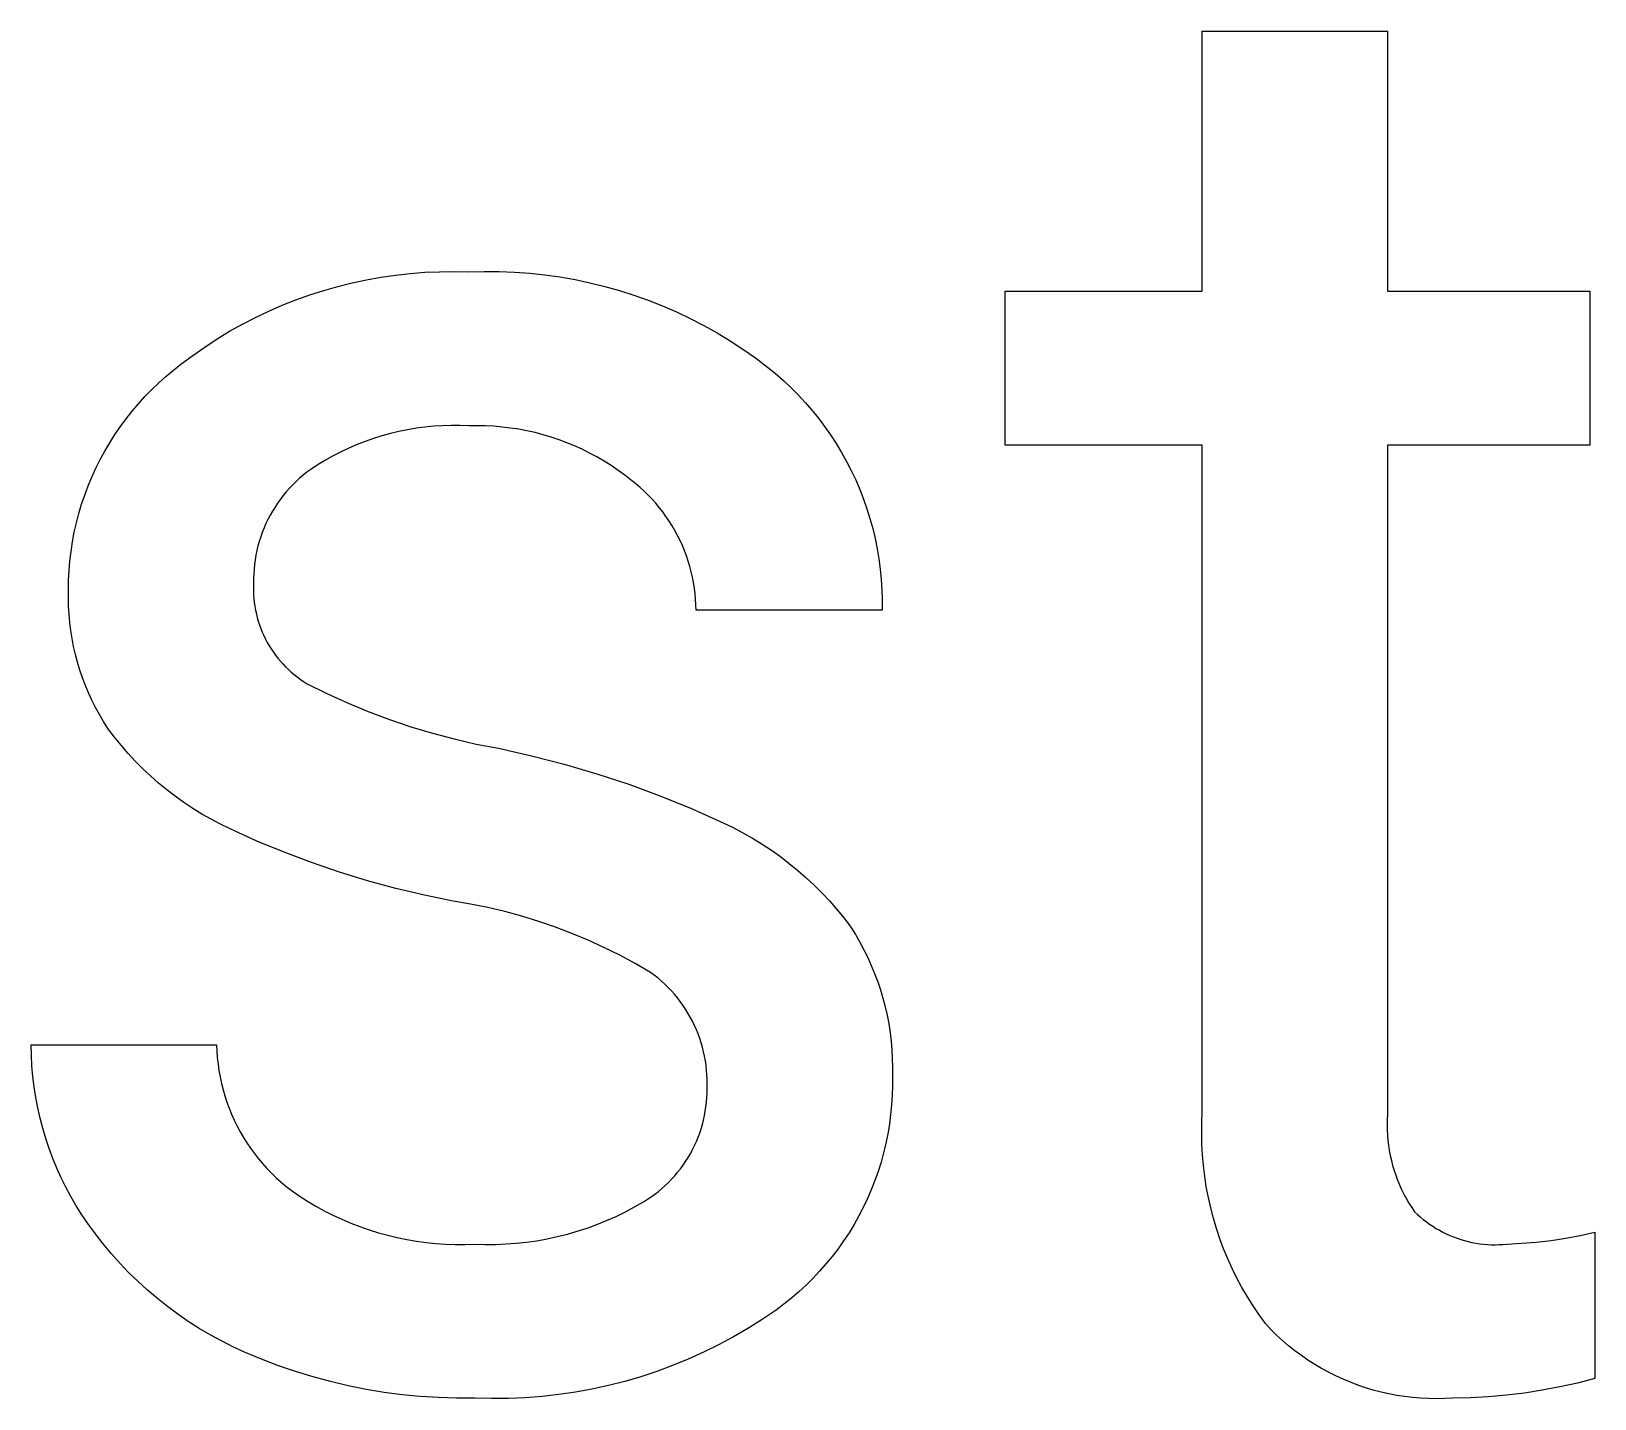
# Model space of a CAD drawing. Header units: millimetres. Extents: x 2840 to 6121, y 744 to 3036.
# Drawn here: x 5042.64 to 5070.96, y 885.31 to 910.08 of the extents above; entities that cross this region are included whole.
import ezdxf

# ---------------------------------------------------------------- set-up
doc = ezdxf.new("R2010")
doc.units = ezdxf.units.MM
doc.header["$MEASUREMENT"] = 0
doc.layers.add('Domyślny', color=7, linetype='Continuous', true_color=0x000000)

msp = doc.modelspace()

# ---------------------------------------------------------------- linework, layer by layer
at = {"layer": 'Domyślny'}
for p, q in [((5063.855, 905.375), (5063.855, 910.082)), ((5063.855, 910.082), (5067.212, 910.082)), ((5067.212, 910.082), (5067.212, 905.375)), ((5048.978, 905.629), (5049.241, 905.667)), ((5049.241, 905.667), (5049.506, 905.696)), ((5049.506, 905.696), (5049.771, 905.716)), ((5049.771, 905.716), (5050.037, 905.727)), ((5050.037, 905.727), (5050.303, 905.73)), ((5050.303, 905.73), (5050.569, 905.723)), ((5050.569, 905.723), (5050.845, 905.731)), ((5050.845, 905.731), (5051.122, 905.73)), ((5051.122, 905.73), (5051.398, 905.719)), ((5051.398, 905.719), (5051.673, 905.699)), ((5051.673, 905.699), (5051.948, 905.67)), ((5051.948, 905.67), (5052.221, 905.632)), ((5047.688, 905.308), (5047.941, 905.389)), ((5047.941, 905.389), (5048.197, 905.462)), ((5048.197, 905.462), (5048.456, 905.526)), ((5048.456, 905.526), (5048.716, 905.582)), ((5048.716, 905.582), (5048.978, 905.629)), ((5052.221, 905.632), (5052.493, 905.584)), ((5052.493, 905.584), (5052.764, 905.527)), ((5052.764, 905.527), (5053.032, 905.461)), ((5053.032, 905.461), (5053.298, 905.386)), ((5053.298, 905.386), (5053.561, 905.303)), ((5060.284, 902.585), (5060.284, 905.375)), ((5060.284, 905.375), (5063.855, 905.375)), ((5067.212, 905.375), (5070.873, 905.375)), ((5070.873, 905.375), (5070.873, 902.585)), ((5046.946, 905.014), (5047.19, 905.12)), ((5047.19, 905.12), (5047.437, 905.218)), ((5047.437, 905.218), (5047.688, 905.308)), ((5053.561, 905.303), (5053.821, 905.21)), ((5053.821, 905.21), (5054.078, 905.109)), ((5054.078, 905.109), (5054.332, 904.999)), ((5046.469, 904.777), (5046.706, 904.899)), ((5046.706, 904.899), (5046.946, 905.014)), ((5054.332, 904.999), (5054.581, 904.88)), ((5054.581, 904.88), (5054.827, 904.754)), ((5045.787, 904.363), (5046.01, 904.509)), ((5046.01, 904.509), (5046.237, 904.647)), ((5046.237, 904.647), (5046.469, 904.777)), ((5054.827, 904.754), (5055.068, 904.619)), ((5055.068, 904.619), (5055.304, 904.476)), ((5045.569, 904.211), (5045.787, 904.363)), ((5055.304, 904.476), (5055.535, 904.325)), ((5055.535, 904.325), (5055.762, 904.166)), ((5045.083, 903.83), (5045.218, 903.943)), ((5045.218, 903.943), (5045.356, 904.051)), ((5045.356, 904.051), (5045.569, 904.211)), ((5055.762, 904.166), (5055.982, 904)), ((5055.982, 904), (5056.127, 903.882)), ((5044.826, 903.592), (5044.953, 903.713)), ((5044.953, 903.713), (5045.083, 903.83)), ((5056.127, 903.882), (5056.267, 903.758)), ((5056.267, 903.758), (5056.404, 903.63)), ((5044.586, 903.336), (5044.704, 903.466)), ((5044.704, 903.466), (5044.826, 903.592)), ((5056.404, 903.63), (5056.535, 903.498)), ((5056.535, 903.498), (5056.662, 903.36)), ((5044.363, 903.065), (5044.472, 903.202)), ((5044.472, 903.202), (5044.586, 903.336)), ((5056.662, 903.36), (5056.785, 903.219)), ((5056.785, 903.219), (5056.902, 903.074)), ((5044.16, 902.779), (5044.259, 902.923)), ((5044.259, 902.923), (5044.363, 903.065)), ((5049.304, 902.833), (5049.149, 902.796)), ((5049.46, 902.865), (5049.304, 902.833)), ((5049.617, 902.891), (5049.46, 902.865)), ((5049.774, 902.912), (5049.617, 902.891)), ((5049.933, 902.927), (5049.774, 902.912)), ((5050.092, 902.937), (5049.933, 902.927)), ((5050.251, 902.941), (5050.092, 902.937)), ((5050.41, 902.94), (5050.251, 902.941)), ((5050.569, 902.934), (5050.41, 902.94)), ((5050.72, 902.937), (5050.569, 902.934)), ((5050.872, 902.934), (5050.72, 902.937)), ((5051.023, 902.927), (5050.872, 902.934)), ((5051.173, 902.914), (5051.023, 902.927)), ((5051.323, 902.896), (5051.173, 902.914)), ((5051.473, 902.874), (5051.323, 902.896)), ((5051.622, 902.846), (5051.473, 902.874)), ((5051.769, 902.813), (5051.622, 902.846)), ((5051.915, 902.774), (5051.769, 902.813)), ((5056.902, 903.074), (5057.015, 902.924)), ((5057.015, 902.924), (5057.122, 902.771)), ((5043.977, 902.479), (5044.066, 902.63)), ((5044.066, 902.63), (5044.16, 902.779)), ((5048.399, 902.533), (5048.255, 902.465)), ((5048.545, 902.596), (5048.399, 902.533)), ((5048.693, 902.654), (5048.545, 902.596)), ((5048.843, 902.706), (5048.693, 902.654)), ((5048.995, 902.754), (5048.843, 902.706)), ((5049.149, 902.796), (5048.995, 902.754)), ((5052.06, 902.731), (5051.915, 902.774)), ((5052.204, 902.683), (5052.06, 902.731)), ((5052.345, 902.63), (5052.204, 902.683)), ((5052.485, 902.573), (5052.345, 902.63)), ((5052.623, 902.51), (5052.485, 902.573)), ((5057.122, 902.771), (5057.224, 902.614)), ((5057.224, 902.614), (5057.321, 902.454)), ((5063.855, 902.585), (5060.284, 902.585)), ((5063.855, 890.508), (5063.855, 902.585)), ((5070.873, 902.585), (5067.212, 902.585)), ((5067.212, 902.585), (5067.212, 890.462)), ((5043.815, 902.168), (5043.894, 902.325)), ((5043.894, 902.325), (5043.977, 902.479)), ((5047.974, 902.314), (5047.838, 902.232)), ((5048.113, 902.392), (5047.974, 902.314)), ((5048.255, 902.465), (5048.113, 902.392)), ((5052.758, 902.443), (5052.623, 902.51)), ((5052.891, 902.371), (5052.758, 902.443)), ((5053.022, 902.295), (5052.891, 902.371)), ((5053.15, 902.214), (5053.022, 902.295)), ((5057.321, 902.454), (5057.412, 902.291)), ((5057.412, 902.291), (5057.497, 902.125)), ((5043.675, 901.846), (5043.743, 902.008)), ((5043.743, 902.008), (5043.815, 902.168)), ((5047.504, 901.985), (5047.44, 901.927)), ((5047.569, 902.04), (5047.504, 901.985)), ((5047.636, 902.094), (5047.569, 902.04)), ((5047.705, 902.145), (5047.636, 902.094)), ((5047.838, 902.232), (5047.705, 902.145)), ((5053.275, 902.129), (5053.15, 902.214)), ((5053.397, 902.039), (5053.275, 902.129)), ((5053.515, 901.946), (5053.397, 902.039)), ((5057.497, 902.125), (5057.577, 901.956)), ((5057.577, 901.956), (5057.651, 901.784)), ((5043.557, 901.516), (5043.614, 901.682)), ((5043.614, 901.682), (5043.675, 901.846)), ((5047.209, 901.674), (5047.157, 901.606)), ((5047.263, 901.74), (5047.209, 901.674)), ((5047.32, 901.804), (5047.263, 901.74)), ((5047.379, 901.866), (5047.32, 901.804)), ((5047.44, 901.927), (5047.379, 901.866)), ((5053.594, 901.883), (5053.515, 901.946)), ((5053.671, 901.818), (5053.594, 901.883)), ((5053.746, 901.75), (5053.671, 901.818)), ((5053.818, 901.68), (5053.746, 901.75)), ((5053.888, 901.607), (5053.818, 901.68)), ((5057.651, 901.784), (5057.718, 901.61)), ((5043.507, 901.348), (5043.557, 901.516)), ((5047.014, 901.392), (5046.972, 901.317)), ((5047.059, 901.465), (5047.014, 901.392)), ((5047.107, 901.536), (5047.059, 901.465)), ((5047.157, 901.606), (5047.107, 901.536)), ((5053.955, 901.532), (5053.888, 901.607)), ((5054.02, 901.455), (5053.955, 901.532)), ((5054.082, 901.376), (5054.02, 901.455)), ((5057.718, 901.61), (5057.78, 901.433)), ((5057.78, 901.433), (5057.836, 901.255)), ((5043.424, 901.007), (5043.463, 901.178)), ((5043.463, 901.178), (5043.507, 901.348)), ((5046.895, 901.164), (5046.861, 901.085)), ((5046.932, 901.241), (5046.895, 901.164)), ((5046.972, 901.317), (5046.932, 901.241)), ((5054.141, 901.294), (5054.082, 901.376)), ((5054.198, 901.211), (5054.141, 901.294)), ((5054.251, 901.126), (5054.198, 901.211)), ((5054.302, 901.039), (5054.251, 901.126)), ((5057.836, 901.255), (5057.886, 901.075)), ((5043.364, 900.661), (5043.391, 900.834)), ((5043.391, 900.834), (5043.424, 901.007)), ((5046.774, 900.843), (5046.751, 900.76)), ((5046.8, 900.925), (5046.774, 900.843)), ((5046.829, 901.005), (5046.8, 900.925)), ((5046.861, 901.085), (5046.829, 901.005)), ((5054.35, 900.95), (5054.302, 901.039)), ((5054.395, 900.86), (5054.35, 900.95)), ((5054.437, 900.768), (5054.395, 900.86)), ((5057.886, 901.075), (5057.93, 900.893)), ((5057.93, 900.893), (5057.967, 900.71)), ((5043.344, 900.487), (5043.364, 900.661)), ((5046.713, 900.593), (5046.699, 900.509)), ((5046.731, 900.677), (5046.713, 900.593)), ((5046.751, 900.76), (5046.731, 900.677)), ((5054.476, 900.675), (5054.437, 900.768)), ((5054.511, 900.581), (5054.476, 900.675)), ((5054.543, 900.486), (5054.511, 900.581)), ((5057.967, 900.71), (5057.998, 900.525)), ((5043.32, 900.137), (5043.329, 900.312)), ((5043.329, 900.312), (5043.344, 900.487)), ((5046.679, 900.338), (5046.673, 900.253)), ((5046.687, 900.424), (5046.679, 900.338)), ((5046.699, 900.509), (5046.687, 900.424)), ((5054.572, 900.389), (5054.543, 900.486)), ((5054.598, 900.292), (5054.572, 900.389)), ((5054.621, 900.194), (5054.598, 900.292)), ((5057.998, 900.525), (5058.023, 900.34)), ((5058.023, 900.34), (5058.041, 900.154)), ((5043.317, 899.961), (5043.32, 900.137)), ((5046.671, 900.081), (5046.669, 900.012)), ((5046.669, 900.012), (5046.669, 899.942)), ((5046.673, 900.253), (5046.67, 900.167)), ((5046.67, 900.167), (5046.671, 900.081)), ((5054.64, 900.095), (5054.621, 900.194)), ((5054.656, 899.995), (5054.64, 900.095)), ((5054.668, 899.895), (5054.656, 899.995)), ((5058.041, 900.154), (5058.053, 899.967)), ((5043.316, 899.814), (5043.317, 899.961)), ((5043.319, 899.667), (5043.316, 899.814)), ((5046.669, 899.942), (5046.672, 899.873)), ((5046.672, 899.873), (5046.677, 899.804)), ((5046.677, 899.804), (5046.684, 899.735)), ((5046.684, 899.735), (5046.694, 899.666)), ((5054.677, 899.795), (5054.668, 899.895)), ((5054.683, 899.694), (5054.677, 899.795)), ((5054.686, 899.594), (5054.683, 899.694)), ((5058.053, 899.967), (5058.059, 899.781)), ((5058.059, 899.781), (5058.058, 899.594)), ((5043.328, 899.52), (5043.319, 899.667)), ((5043.342, 899.374), (5043.328, 899.52)), ((5046.694, 899.666), (5046.706, 899.598)), ((5046.706, 899.598), (5046.721, 899.53)), ((5046.721, 899.53), (5046.738, 899.462)), ((5046.738, 899.462), (5046.757, 899.396)), ((5058.058, 899.594), (5054.686, 899.594)), ((5043.36, 899.228), (5043.342, 899.374)), ((5043.383, 899.082), (5043.36, 899.228)), ((5046.757, 899.396), (5046.778, 899.33)), ((5046.778, 899.33), (5046.802, 899.264)), ((5046.802, 899.264), (5046.828, 899.2)), ((5046.828, 899.2), (5046.856, 899.137)), ((5046.856, 899.137), (5046.887, 899.074)), ((5043.412, 898.938), (5043.383, 899.082)), ((5043.445, 898.794), (5043.412, 898.938)), ((5046.887, 899.074), (5046.919, 899.013)), ((5046.919, 899.013), (5046.954, 898.953)), ((5046.954, 898.953), (5046.991, 898.894)), ((5046.991, 898.894), (5047.029, 898.836)), ((5043.483, 898.652), (5043.445, 898.794)), ((5043.525, 898.511), (5043.483, 898.652)), ((5047.029, 898.836), (5047.07, 898.78)), ((5047.07, 898.78), (5047.113, 898.725)), ((5047.113, 898.725), (5047.157, 898.672)), ((5047.157, 898.672), (5047.204, 898.62)), ((5047.204, 898.62), (5047.252, 898.57)), ((5047.252, 898.57), (5047.301, 898.521)), ((5043.573, 898.372), (5043.525, 898.511)), ((5043.625, 898.234), (5043.573, 898.372)), ((5047.301, 898.521), (5047.353, 898.475)), ((5047.353, 898.475), (5047.406, 898.43)), ((5047.406, 898.43), (5047.46, 898.387)), ((5047.46, 898.387), (5047.516, 898.346)), ((5047.516, 898.346), (5047.574, 898.307)), ((5047.574, 898.307), (5047.632, 898.27)), ((5043.682, 898.099), (5043.625, 898.234)), ((5043.743, 897.965), (5043.682, 898.099)), ((5047.632, 898.27), (5047.998, 898.087)), ((5047.998, 898.087), (5048.37, 897.917)), ((5043.809, 897.833), (5043.743, 897.965)), ((5043.879, 897.704), (5043.809, 897.833)), ((5048.37, 897.917), (5048.748, 897.76)), ((5048.748, 897.76), (5049.13, 897.616)), ((5043.954, 897.577), (5043.879, 897.704)), ((5044.032, 897.452), (5043.954, 897.577)), ((5044.149, 897.298), (5044.032, 897.452)), ((5049.13, 897.616), (5049.518, 897.485)), ((5049.518, 897.485), (5049.909, 897.367)), ((5044.27, 897.149), (5044.149, 897.298)), ((5044.397, 897.003), (5044.27, 897.149)), ((5049.909, 897.367), (5050.304, 897.263)), ((5050.304, 897.263), (5050.703, 897.172)), ((5050.703, 897.172), (5051.105, 897.094)), ((5044.528, 896.862), (5044.397, 897.003)), ((5044.664, 896.725), (5044.528, 896.862)), ((5051.105, 897.094), (5051.704, 896.961)), ((5051.704, 896.961), (5052.299, 896.808)), ((5044.805, 896.593), (5044.664, 896.725)), ((5044.949, 896.465), (5044.805, 896.593)), ((5052.299, 896.808), (5052.888, 896.635)), ((5052.888, 896.635), (5053.47, 896.442)), ((5045.098, 896.343), (5044.949, 896.465)), ((5045.251, 896.225), (5045.098, 896.343)), ((5053.47, 896.442), (5054.046, 896.229)), ((5045.408, 896.113), (5045.251, 896.225)), ((5045.569, 896.006), (5045.408, 896.113)), ((5054.046, 896.229), (5054.615, 895.996)), ((5045.733, 895.904), (5045.569, 896.006)), ((5045.9, 895.809), (5045.733, 895.904)), ((5046.071, 895.718), (5045.9, 895.809)), ((5054.615, 895.996), (5055.175, 895.744)), ((5055.175, 895.744), (5055.356, 895.657)), ((5046.244, 895.634), (5046.071, 895.718)), ((5046.73, 895.415), (5046.244, 895.634)), ((5055.356, 895.657), (5055.534, 895.564)), ((5055.534, 895.564), (5055.709, 895.464)), ((5055.709, 895.464), (5055.881, 895.359)), ((5047.222, 895.212), (5046.73, 895.415)), ((5047.721, 895.024), (5047.222, 895.212)), ((5055.881, 895.359), (5056.049, 895.249)), ((5056.049, 895.249), (5056.213, 895.132)), ((5048.225, 894.852), (5047.721, 895.024)), ((5056.213, 895.132), (5056.373, 895.01)), ((5056.373, 895.01), (5056.529, 894.883)), ((5056.529, 894.883), (5056.68, 894.75)), ((5048.734, 894.696), (5048.225, 894.852)), ((5049.248, 894.557), (5048.734, 894.696)), ((5056.68, 894.75), (5056.827, 894.613)), ((5056.827, 894.613), (5056.969, 894.47)), ((5049.767, 894.434), (5049.248, 894.557)), ((5050.289, 894.328), (5049.767, 894.434)), ((5050.602, 894.274), (5050.289, 894.328)), ((5056.969, 894.47), (5057.107, 894.323)), ((5057.107, 894.323), (5057.239, 894.171)), ((5050.914, 894.21), (5050.602, 894.274)), ((5051.224, 894.136), (5050.914, 894.21)), ((5051.531, 894.052), (5051.224, 894.136)), ((5051.836, 893.958), (5051.531, 894.052)), ((5057.239, 894.171), (5057.366, 894.015)), ((5052.137, 893.855), (5051.836, 893.958)), ((5052.435, 893.742), (5052.137, 893.855)), ((5052.729, 893.619), (5052.435, 893.742)), ((5057.366, 894.015), (5057.487, 893.855)), ((5057.487, 893.855), (5057.571, 893.721)), ((5053.018, 893.487), (5052.729, 893.619)), ((5053.304, 893.346), (5053.018, 893.487)), ((5057.571, 893.721), (5057.651, 893.585)), ((5057.651, 893.585), (5057.725, 893.446)), ((5053.584, 893.196), (5053.304, 893.346)), ((5053.86, 893.036), (5053.584, 893.196)), ((5057.725, 893.446), (5057.795, 893.304)), ((5057.795, 893.304), (5057.86, 893.161)), ((5053.928, 892.986), (5053.86, 893.036)), ((5053.994, 892.934), (5053.928, 892.986)), ((5054.057, 892.879), (5053.994, 892.934)), ((5057.86, 893.161), (5057.92, 893.015)), ((5057.92, 893.015), (5057.975, 892.867)), ((5054.12, 892.822), (5054.057, 892.879)), ((5054.18, 892.763), (5054.12, 892.822)), ((5054.238, 892.702), (5054.18, 892.763)), ((5054.294, 892.639), (5054.238, 892.702)), ((5054.347, 892.575), (5054.294, 892.639)), ((5057.975, 892.867), (5058.026, 892.717)), ((5058.026, 892.717), (5058.071, 892.566)), ((5054.399, 892.508), (5054.347, 892.575)), ((5054.448, 892.44), (5054.399, 892.508)), ((5054.495, 892.37), (5054.448, 892.44)), ((5054.539, 892.298), (5054.495, 892.37)), ((5058.071, 892.566), (5058.11, 892.414)), ((5058.11, 892.414), (5058.145, 892.26)), ((5054.581, 892.225), (5054.539, 892.298)), ((5054.62, 892.151), (5054.581, 892.225)), ((5054.657, 892.075), (5054.62, 892.151)), ((5054.691, 891.998), (5054.657, 892.075)), ((5058.145, 892.26), (5058.175, 892.105)), ((5058.175, 892.105), (5058.199, 891.949)), ((5054.723, 891.92), (5054.691, 891.998)), ((5054.752, 891.841), (5054.723, 891.92)), ((5054.778, 891.761), (5054.752, 891.841)), ((5054.801, 891.68), (5054.778, 891.761)), ((5058.199, 891.949), (5058.218, 891.792)), ((5058.218, 891.792), (5058.232, 891.635)), ((5042.647, 891.534), (5042.644, 891.726)), ((5042.644, 891.726), (5046.001, 891.726)), ((5042.657, 891.343), (5042.647, 891.534)), ((5046.001, 891.726), (5046.005, 891.608)), ((5046.005, 891.608), (5046.014, 891.491)), ((5046.014, 891.491), (5046.027, 891.373)), ((5054.822, 891.599), (5054.801, 891.68)), ((5054.84, 891.516), (5054.822, 891.599)), ((5054.855, 891.434), (5054.84, 891.516)), ((5058.232, 891.635), (5058.24, 891.477)), ((5058.24, 891.477), (5058.243, 891.32)), ((5042.673, 891.152), (5042.657, 891.343)), ((5046.027, 891.373), (5046.044, 891.257)), ((5046.044, 891.257), (5046.065, 891.141)), ((5054.867, 891.35), (5054.855, 891.434)), ((5054.876, 891.267), (5054.867, 891.35)), ((5054.883, 891.183), (5054.876, 891.267)), ((5058.243, 891.32), (5058.241, 891.162)), ((5042.696, 890.962), (5042.673, 891.152)), ((5042.726, 890.772), (5042.696, 890.962)), ((5046.065, 891.141), (5046.09, 891.026)), ((5046.09, 891.026), (5046.119, 890.911)), ((5046.119, 890.911), (5046.152, 890.798)), ((5054.886, 891.099), (5054.883, 891.183)), ((5054.884, 890.93), (5054.887, 891.015)), ((5054.884, 890.848), (5054.884, 890.93)), ((5054.887, 891.015), (5054.886, 891.099)), ((5058.242, 890.986), (5058.238, 890.81)), ((5058.241, 891.162), (5058.242, 890.986)), ((5042.761, 890.584), (5042.726, 890.772)), ((5046.152, 890.798), (5046.189, 890.686)), ((5046.189, 890.686), (5046.23, 890.576)), ((5054.865, 890.603), (5054.874, 890.685)), ((5054.874, 890.685), (5054.88, 890.767)), ((5054.88, 890.767), (5054.884, 890.848)), ((5058.227, 890.634), (5058.21, 890.459)), ((5058.238, 890.81), (5058.227, 890.634)), ((5042.803, 890.397), (5042.761, 890.584)), ((5042.852, 890.211), (5042.803, 890.397)), ((5046.23, 890.576), (5046.274, 890.466)), ((5046.274, 890.466), (5046.322, 890.359)), ((5046.322, 890.359), (5046.374, 890.253)), ((5054.8, 890.282), (5054.821, 890.361)), ((5054.821, 890.361), (5054.838, 890.441)), ((5054.838, 890.441), (5054.853, 890.522)), ((5054.853, 890.522), (5054.865, 890.603)), ((5058.21, 890.459), (5058.187, 890.285)), ((5063.846, 890.314), (5063.855, 890.508)), ((5067.206, 890.369), (5067.204, 890.276)), ((5067.212, 890.462), (5067.206, 890.369)), ((5042.907, 890.028), (5042.852, 890.211)), ((5046.374, 890.253), (5046.43, 890.149)), ((5046.43, 890.149), (5046.489, 890.047)), ((5054.723, 890.049), (5054.751, 890.125)), ((5054.751, 890.125), (5054.777, 890.203)), ((5054.777, 890.203), (5054.8, 890.282)), ((5058.158, 890.111), (5058.124, 889.939)), ((5058.187, 890.285), (5058.158, 890.111)), ((5063.844, 890.119), (5063.846, 890.314)), ((5063.847, 889.925), (5063.844, 890.119)), ((5067.204, 890.276), (5067.205, 890.182)), ((5067.205, 890.182), (5067.21, 890.089)), ((5067.21, 890.089), (5067.217, 889.996)), ((5042.968, 889.846), (5042.907, 890.028)), ((5043.035, 889.666), (5042.968, 889.846)), ((5046.489, 890.047), (5046.551, 889.947)), ((5046.551, 889.947), (5046.617, 889.85)), ((5046.617, 889.85), (5046.687, 889.754)), ((5054.582, 889.752), (5054.621, 889.825)), ((5054.621, 889.825), (5054.658, 889.898)), ((5054.658, 889.898), (5054.692, 889.973)), ((5054.692, 889.973), (5054.723, 890.049)), ((5058.124, 889.939), (5058.083, 889.768)), ((5063.858, 889.73), (5063.847, 889.925)), ((5067.217, 889.996), (5067.228, 889.904)), ((5067.228, 889.904), (5067.242, 889.812)), ((5067.242, 889.812), (5067.259, 889.72)), ((5043.108, 889.489), (5043.035, 889.666)), ((5046.687, 889.754), (5046.759, 889.661)), ((5046.759, 889.661), (5046.835, 889.571)), ((5046.835, 889.571), (5046.914, 889.483)), ((5054.402, 889.479), (5054.451, 889.545)), ((5054.451, 889.545), (5054.497, 889.612)), ((5054.497, 889.612), (5054.541, 889.682)), ((5054.541, 889.682), (5054.582, 889.752)), ((5058.036, 889.598), (5057.983, 889.43)), ((5058.083, 889.768), (5058.036, 889.598)), ((5063.875, 889.537), (5063.858, 889.73)), ((5063.898, 889.344), (5063.875, 889.537)), ((5067.259, 889.72), (5067.279, 889.629)), ((5067.279, 889.629), (5067.303, 889.539)), ((5067.303, 889.539), (5067.329, 889.449)), ((5043.187, 889.315), (5043.108, 889.489)), ((5043.272, 889.143), (5043.187, 889.315)), ((5046.914, 889.483), (5046.995, 889.399)), ((5046.995, 889.399), (5047.08, 889.317)), ((5047.08, 889.317), (5047.168, 889.238)), ((5047.168, 889.238), (5047.258, 889.162)), ((5054.127, 889.176), (5054.186, 889.232)), ((5054.186, 889.232), (5054.243, 889.291)), ((5054.243, 889.291), (5054.299, 889.352)), ((5054.299, 889.352), (5054.352, 889.414)), ((5054.352, 889.414), (5054.402, 889.479)), ((5057.925, 889.264), (5057.86, 889.1)), ((5057.983, 889.43), (5057.925, 889.264)), ((5063.928, 889.151), (5063.898, 889.344)), ((5067.329, 889.449), (5067.359, 889.361)), ((5067.359, 889.361), (5067.391, 889.273)), ((5067.391, 889.273), (5067.427, 889.187)), ((5043.363, 888.974), (5043.272, 889.143)), ((5043.46, 888.809), (5043.363, 888.974)), ((5047.258, 889.162), (5047.35, 889.089)), ((5047.35, 889.089), (5047.496, 888.989)), ((5047.496, 888.989), (5047.645, 888.894)), ((5053.803, 888.925), (5053.871, 888.971)), ((5053.871, 888.971), (5053.938, 889.018)), ((5053.938, 889.018), (5054.003, 889.069)), ((5054.003, 889.069), (5054.066, 889.121)), ((5054.066, 889.121), (5054.127, 889.176)), ((5057.791, 888.939), (5057.715, 888.78)), ((5057.86, 889.1), (5057.791, 888.939)), ((5063.965, 888.96), (5063.928, 889.151)), ((5064.008, 888.77), (5063.965, 888.96)), ((5067.427, 889.187), (5067.466, 889.102)), ((5067.466, 889.102), (5067.507, 889.019)), ((5067.507, 889.019), (5067.551, 888.937)), ((5067.551, 888.937), (5067.598, 888.856)), ((5043.562, 888.647), (5043.46, 888.809)), ((5043.67, 888.488), (5043.562, 888.647)), ((5047.645, 888.894), (5047.797, 888.803)), ((5047.797, 888.803), (5047.952, 888.718)), ((5047.952, 888.718), (5048.109, 888.639)), ((5053.236, 888.617), (5053.405, 888.699)), ((5053.405, 888.699), (5053.571, 888.788)), ((5053.571, 888.788), (5053.733, 888.882)), ((5053.733, 888.882), (5053.803, 888.925)), ((5057.715, 888.78), (5057.634, 888.624)), ((5064.057, 888.582), (5064.008, 888.77)), ((5067.598, 888.856), (5067.648, 888.778)), ((5067.648, 888.778), (5067.701, 888.701)), ((5067.701, 888.701), (5067.752, 888.652)), ((5067.752, 888.652), (5067.804, 888.605)), ((5043.806, 888.3), (5043.67, 888.488)), ((5048.109, 888.639), (5048.269, 888.564)), ((5048.269, 888.564), (5048.432, 888.495)), ((5048.432, 888.495), (5048.597, 888.431)), ((5048.597, 888.431), (5048.763, 888.373)), ((5048.763, 888.373), (5048.932, 888.321)), ((5052.534, 888.347), (5052.713, 888.405)), ((5052.713, 888.405), (5052.89, 888.47)), ((5052.89, 888.47), (5053.064, 888.54)), ((5053.064, 888.54), (5053.236, 888.617)), ((5057.548, 888.47), (5057.456, 888.32)), ((5057.634, 888.624), (5057.548, 888.47)), ((5064.112, 888.396), (5064.057, 888.582)), ((5064.174, 888.211), (5064.112, 888.396)), ((5067.804, 888.605), (5067.858, 888.56)), ((5067.858, 888.56), (5067.913, 888.517)), ((5067.913, 888.517), (5067.97, 888.476)), ((5067.97, 888.476), (5068.029, 888.436)), ((5068.029, 888.436), (5068.088, 888.399)), ((5068.088, 888.399), (5068.149, 888.364)), ((5068.149, 888.364), (5068.211, 888.331)), ((5043.949, 888.116), (5043.806, 888.3)), ((5044.098, 887.938), (5043.949, 888.116)), ((5048.932, 888.321), (5049.102, 888.274)), ((5049.102, 888.274), (5049.274, 888.233)), ((5049.274, 888.233), (5049.447, 888.197)), ((5049.447, 888.197), (5049.621, 888.168)), ((5049.621, 888.168), (5049.796, 888.144)), ((5049.796, 888.144), (5049.972, 888.126)), ((5049.972, 888.126), (5050.148, 888.114)), ((5050.148, 888.114), (5050.325, 888.108)), ((5050.325, 888.108), (5050.502, 888.108)), ((5050.502, 888.108), (5050.678, 888.114)), ((5050.678, 888.114), (5050.866, 888.108)), ((5050.866, 888.108), (5051.054, 888.108)), ((5051.054, 888.108), (5051.242, 888.116)), ((5051.242, 888.116), (5051.43, 888.129)), ((5051.43, 888.129), (5051.616, 888.149)), ((5051.616, 888.149), (5051.803, 888.176)), ((5051.803, 888.176), (5051.988, 888.209)), ((5051.988, 888.209), (5052.171, 888.249)), ((5052.171, 888.249), (5052.354, 888.295)), ((5052.354, 888.295), (5052.534, 888.347)), ((5057.359, 888.173), (5057.258, 888.03)), ((5057.456, 888.32), (5057.359, 888.173)), ((5064.242, 888.029), (5064.174, 888.211)), ((5068.211, 888.331), (5068.274, 888.299)), ((5068.274, 888.299), (5068.338, 888.271)), ((5068.338, 888.271), (5068.403, 888.244)), ((5068.403, 888.244), (5068.469, 888.219)), ((5068.469, 888.219), (5068.536, 888.197)), ((5068.536, 888.197), (5068.603, 888.177)), ((5068.603, 888.177), (5068.671, 888.16)), ((5068.671, 888.16), (5068.74, 888.144)), ((5068.74, 888.144), (5068.809, 888.131)), ((5068.809, 888.131), (5068.878, 888.121)), ((5068.878, 888.121), (5068.948, 888.113)), ((5068.948, 888.113), (5069.018, 888.107)), ((5069.018, 888.107), (5069.089, 888.103)), ((5069.089, 888.103), (5069.159, 888.102)), ((5069.159, 888.102), (5069.229, 888.104)), ((5069.229, 888.104), (5069.299, 888.107)), ((5069.299, 888.107), (5069.369, 888.114)), ((5069.369, 888.114), (5069.637, 888.128)), ((5069.637, 888.128), (5069.905, 888.15)), ((5069.905, 888.15), (5070.172, 888.182)), ((5070.172, 888.182), (5070.437, 888.222)), ((5070.437, 888.222), (5070.701, 888.271)), ((5070.701, 888.271), (5070.963, 888.329)), ((5070.963, 888.329), (5070.963, 885.678)), ((5044.253, 887.764), (5044.098, 887.938)), ((5057.151, 887.89), (5057.039, 887.754)), ((5057.258, 888.03), (5057.151, 887.89)), ((5064.316, 887.849), (5064.242, 888.029)), ((5064.397, 887.672), (5064.316, 887.849)), ((5044.413, 887.596), (5044.253, 887.764)), ((5044.58, 887.434), (5044.413, 887.596)), ((5056.923, 887.621), (5056.802, 887.493)), ((5057.039, 887.754), (5056.923, 887.621)), ((5064.483, 887.497), (5064.397, 887.672)), ((5044.752, 887.278), (5044.58, 887.434)), ((5044.929, 887.127), (5044.752, 887.278)), ((5056.548, 887.25), (5056.415, 887.136)), ((5056.677, 887.37), (5056.548, 887.25)), ((5056.802, 887.493), (5056.677, 887.37)), ((5064.574, 887.326), (5064.483, 887.497)), ((5064.672, 887.158), (5064.574, 887.326)), ((5045.111, 886.983), (5044.929, 887.127)), ((5045.298, 886.845), (5045.111, 886.983)), ((5056.277, 887.026), (5056.136, 886.92)), ((5056.415, 887.136), (5056.277, 887.026)), ((5064.775, 886.993), (5064.672, 887.158)), ((5064.884, 886.831), (5064.775, 886.993)), ((5045.489, 886.713), (5045.298, 886.845)), ((5045.685, 886.588), (5045.489, 886.713)), ((5055.884, 886.749), (5055.626, 886.587)), ((5056.136, 886.92), (5055.884, 886.749)), ((5064.998, 886.674), (5064.884, 886.831)), ((5065.098, 886.568), (5064.998, 886.674)), ((5045.886, 886.47), (5045.685, 886.588)), ((5046.09, 886.359), (5045.886, 886.47)), ((5055.363, 886.433), (5055.094, 886.289)), ((5055.626, 886.587), (5055.363, 886.433)), ((5065.202, 886.467), (5065.098, 886.568)), ((5065.309, 886.368), (5065.202, 886.467)), ((5046.297, 886.255), (5046.09, 886.359)), ((5046.509, 886.158), (5046.297, 886.255)), ((5046.813, 886.03), (5046.509, 886.158)), ((5054.821, 886.154), (5054.543, 886.029)), ((5055.094, 886.289), (5054.821, 886.154)), ((5065.419, 886.274), (5065.309, 886.368)), ((5065.533, 886.183), (5065.419, 886.274)), ((5065.649, 886.097), (5065.533, 886.183)), ((5065.769, 886.014), (5065.649, 886.097)), ((5047.121, 885.912), (5046.813, 886.03)), ((5047.432, 885.805), (5047.121, 885.912)), ((5054.261, 885.914), (5053.975, 885.808)), ((5054.543, 886.029), (5054.261, 885.914)), ((5065.891, 885.936), (5065.769, 886.014)), ((5066.016, 885.862), (5065.891, 885.936)), ((5066.143, 885.793), (5066.016, 885.862)), ((5047.748, 885.709), (5047.432, 885.805)), ((5048.066, 885.623), (5047.748, 885.709)), ((5048.387, 885.547), (5048.066, 885.623)), ((5048.71, 885.483), (5048.387, 885.547)), ((5053.098, 885.551), (5052.8, 885.486)), ((5053.393, 885.627), (5053.098, 885.551)), ((5053.686, 885.712), (5053.393, 885.627)), ((5053.975, 885.808), (5053.686, 885.712)), ((5066.273, 885.727), (5066.143, 885.793)), ((5066.405, 885.667), (5066.273, 885.727)), ((5066.539, 885.611), (5066.405, 885.667)), ((5066.675, 885.559), (5066.539, 885.611)), ((5066.812, 885.513), (5066.675, 885.559)), ((5070.648, 885.597), (5070.33, 885.526)), ((5070.963, 885.678), (5070.648, 885.597)), ((5049.035, 885.429), (5048.71, 885.483)), ((5049.362, 885.386), (5049.035, 885.429)), ((5049.69, 885.354), (5049.362, 885.386)), ((5050.019, 885.333), (5049.69, 885.354)), ((5050.349, 885.323), (5050.019, 885.333)), ((5050.678, 885.324), (5050.349, 885.323)), ((5050.983, 885.315), (5050.678, 885.324)), ((5051.288, 885.318), (5050.983, 885.315)), ((5051.592, 885.33), (5051.288, 885.318)), ((5051.896, 885.354), (5051.592, 885.33)), ((5052.199, 885.387), (5051.896, 885.354)), ((5052.5, 885.432), (5052.199, 885.387)), ((5052.8, 885.486), (5052.5, 885.432)), ((5066.951, 885.471), (5066.812, 885.513)), ((5067.092, 885.434), (5066.951, 885.471)), ((5067.233, 885.402), (5067.092, 885.434)), ((5067.376, 885.374), (5067.233, 885.402)), ((5067.519, 885.352), (5067.376, 885.374)), ((5067.664, 885.335), (5067.519, 885.352)), ((5067.808, 885.323), (5067.664, 885.335)), ((5067.953, 885.315), (5067.808, 885.323)), ((5068.098, 885.313), (5067.953, 885.315)), ((5068.244, 885.316), (5068.098, 885.313)), ((5068.389, 885.324), (5068.244, 885.316)), ((5068.714, 885.331), (5068.389, 885.324)), ((5069.04, 885.349), (5068.714, 885.331)), ((5069.364, 885.377), (5069.04, 885.349)), ((5069.688, 885.416), (5069.364, 885.377)), ((5070.009, 885.466), (5069.688, 885.416)), ((5070.33, 885.526), (5070.009, 885.466))]:
    msp.add_line(p, q, dxfattribs=at)

doc.saveas('drawing.dxf')
